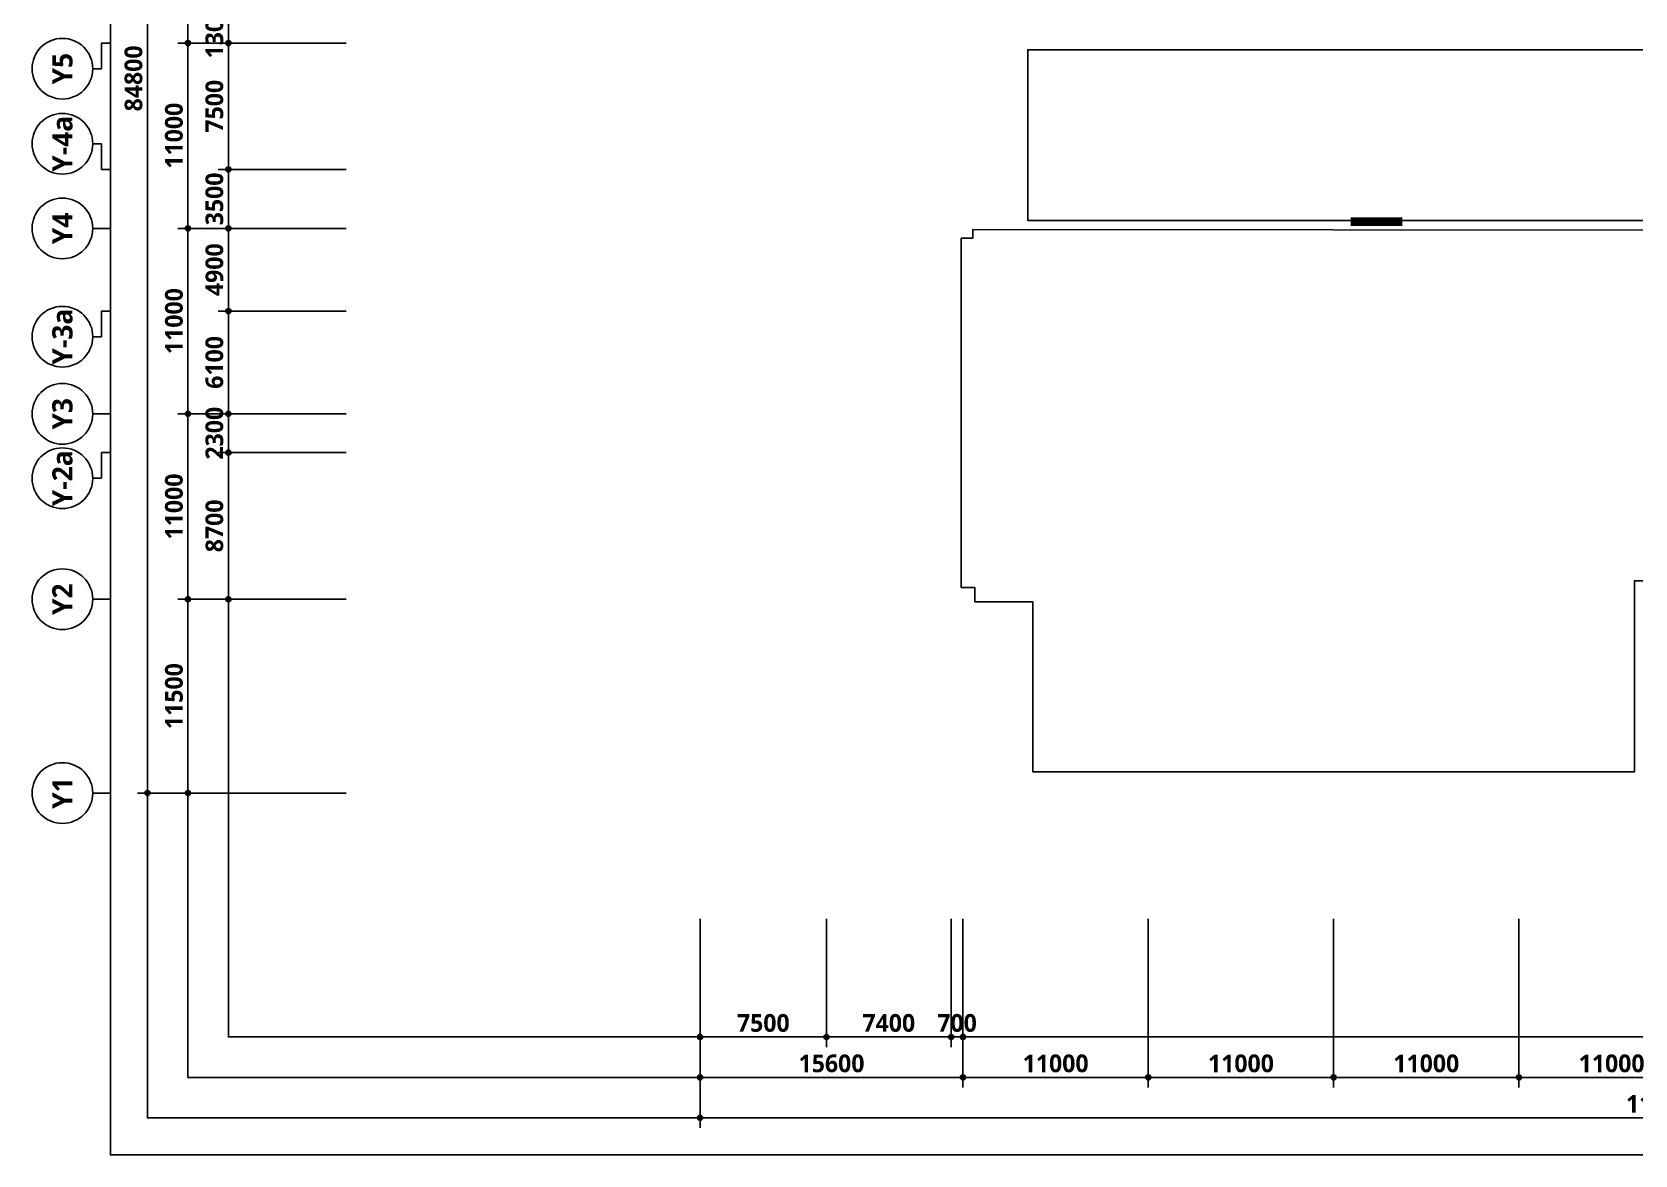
# Model space of a CAD drawing. Header units: millimetres. Extents: x -5354 to 981672, y -957001 to -780013.
# Drawn here: x 11837 to 106971, y -928197 to -861576 of the extents above; entities that cross this region are included whole.
import ezdxf
from ezdxf.enums import TextEntityAlignment as Align

# ---------------------------------------------------------------- set-up
doc = ezdxf.new("R2010")
doc.units = ezdxf.units.MM
doc.header["$LTSCALE"] = 300
doc.header["$MEASUREMENT"] = 0
doc.header["$PDSIZE"] = -10
doc.layers.get('0').update_dxf_attribs({"linetype": 'CONTINUOUS'})
doc.layers.get('Defpoints').update_dxf_attribs({"color": 153, "linetype": 'CONTINUOUS'})
for name, color, linetype in [('A-ANNO-TEXT1', 7, 'CONTINUOUS'), ('A-ST-AXIS-BUB', 7, 'CONTINUOUS'), ('A-ST-AXIS-DIM', 7, 'CONTINUOUS'), ('heb', 40, 'CONTINUOUS'), ('ILDO_Cosinus Joint', 20, 'CONTINUOUS'), ('X-SEC-종$0$A-ST-AXIS-BUB', 7, 'CONTINUOUS')]:
    doc.layers.add(name, color=color, linetype=linetype)
doc.layers.add('Defpoint', color=161, linetype='CONTINUOUS', plot=False)
doc.styles.add('SH_대대리576', font='')
doc.styles.get('SH_대대리576').set_extended_font_data('NanumGothic', bold=True)
doc.dimstyles.new('SHP 600', dxfattribs={"dimscale": 300, "dimtxt": 3.5, "dimasz": 1, "dimexe": 2, "dimexo": 2, "dimgap": 1, "dimtad": 1, "dimdec": 0, "dimzin": 0, "dimdsep": 46, "dimtxsty": 'SH_대대리576', "dimblk": 'DIMDOT', "dimcen": 0.09, "dimclrt": 3, "dimadec": 0, "dimazin": 1, "dimtfac": 1, "dimtdec": 0, "dimtix": 1, "dimtmove": 2, "dimatfit": 0, "dimldrblk": 'DIMDOT', "dimfxl": 1, "dimtolj": 1, "dimtzin": 0, "dimarcsym": 0})

# ---------------------------------------------------------------- blocks, each defined once
blk = doc.blocks.new('DIMDOT')
at = {"color": 0}
blk.add_line((-2, 0), (2, 0), dxfattribs=at)
for radius in [0.5, 0.25]:
    blk.add_circle((0, 0), radius, dxfattribs=at)
blk = doc.blocks.new('*D278')
at = {"layer": 'A-ST-AXIS-DIM', "color": 0, "lineweight": -2, "transparency": 16777216}
for p, q in [((30487, -821926), (18087, -821926)), ((18687, -822226), (18687, -906426)), ((30487, -906726), (18087, -906726))]:
    blk.add_line(p, q, dxfattribs=at)
at = {"layer": 'Defpoints', "color": 0, "transparency": 16777216}
for p in [(31087, -821926), (18687, -906726), (31087, -906726)]:
    blk.add_point(p, dxfattribs=at)
at = {"layer": 'A-ST-AXIS-DIM', "color": 0, "lineweight": -2, "transparency": 16777216, "xscale": 300, "yscale": 300, "zscale": 300}
for p, rotation in [((18687, -821926), 90), ((18687, -906726), 270)]:
    blk.add_blockref('DIMDOT', p, dxfattribs=dict(at, rotation=rotation))
at = {"layer": 'A-ST-AXIS-DIM', "color": 3, "transparency": 16777216, "insert": (17862, -864326), "char_height": 1050, "attachment_point": 5, "rotation": 90, "style": 'SH_대대리576'}
blk.add_mtext('\\A1;84800', dxfattribs=at)
blk = doc.blocks.new('*D277')
at = {"layer": 'A-ST-AXIS-DIM', "color": 0, "lineweight": -2, "transparency": 16777216}
for p, q in [((30487, -895226), (20487, -895226)), ((21087, -895526), (21087, -906426)), ((30487, -906726), (20487, -906726))]:
    blk.add_line(p, q, dxfattribs=at)
at = {"layer": 'Defpoints', "color": 0, "transparency": 16777216}
for p in [(31087, -895226), (21087, -906726), (31087, -906726)]:
    blk.add_point(p, dxfattribs=at)
at = {"layer": 'A-ST-AXIS-DIM', "color": 0, "lineweight": -2, "transparency": 16777216, "xscale": 300, "yscale": 300, "zscale": 300}
for p, rotation in [((21087, -895226), 90), ((21087, -906726), 270)]:
    blk.add_blockref('DIMDOT', p, dxfattribs=dict(at, rotation=rotation))
at = {"layer": 'A-ST-AXIS-DIM', "color": 3, "transparency": 16777216, "insert": (20262, -900976), "char_height": 1050, "attachment_point": 5, "rotation": 90, "style": 'SH_대대리576'}
blk.add_mtext('\\A1;11500', dxfattribs=at)
blk = doc.blocks.new('*D276')
at = {"layer": 'A-ST-AXIS-DIM', "color": 0, "lineweight": -2, "transparency": 16777216}
for p, q in [((30487, -884226), (20487, -884226)), ((21087, -884526), (21087, -894926)), ((30487, -895226), (20487, -895226))]:
    blk.add_line(p, q, dxfattribs=at)
at = {"layer": 'Defpoints', "color": 0, "transparency": 16777216}
for p in [(31087, -884226), (21087, -895226), (31087, -895226)]:
    blk.add_point(p, dxfattribs=at)
at = {"layer": 'A-ST-AXIS-DIM', "color": 0, "lineweight": -2, "transparency": 16777216, "xscale": 300, "yscale": 300, "zscale": 300}
for p, rotation in [((21087, -884226), 90), ((21087, -895226), 270)]:
    blk.add_blockref('DIMDOT', p, dxfattribs=dict(at, rotation=rotation))
at = {"layer": 'A-ST-AXIS-DIM', "color": 3, "transparency": 16777216, "insert": (20262, -889726), "char_height": 1050, "attachment_point": 5, "rotation": 90, "style": 'SH_대대리576'}
blk.add_mtext('\\A1;11000', dxfattribs=at)
blk = doc.blocks.new('*D275')
at = {"layer": 'A-ST-AXIS-DIM', "color": 0, "lineweight": -2, "transparency": 16777216}
for p, q in [((30487, -873226), (20487, -873226)), ((21087, -873526), (21087, -883926)), ((30487, -884226), (20487, -884226))]:
    blk.add_line(p, q, dxfattribs=at)
at = {"layer": 'Defpoints', "color": 0, "transparency": 16777216}
for p in [(31087, -873226), (21087, -884226), (31087, -884226)]:
    blk.add_point(p, dxfattribs=at)
at = {"layer": 'A-ST-AXIS-DIM', "color": 0, "lineweight": -2, "transparency": 16777216, "xscale": 300, "yscale": 300, "zscale": 300}
for p, rotation in [((21087, -873226), 90), ((21087, -884226), 270)]:
    blk.add_blockref('DIMDOT', p, dxfattribs=dict(at, rotation=rotation))
at = {"layer": 'A-ST-AXIS-DIM', "color": 3, "transparency": 16777216, "insert": (20262, -878726), "char_height": 1050, "attachment_point": 5, "rotation": 90, "style": 'SH_대대리576'}
blk.add_mtext('\\A1;11000', dxfattribs=at)
blk = doc.blocks.new('*D274')
at = {"layer": 'A-ST-AXIS-DIM', "color": 0, "lineweight": -2, "transparency": 16777216}
for p, q in [((30487, -862226), (20487, -862226)), ((21087, -862526), (21087, -872926)), ((30487, -873226), (20487, -873226))]:
    blk.add_line(p, q, dxfattribs=at)
at = {"layer": 'Defpoints', "color": 0, "transparency": 16777216}
for p in [(31087, -862226), (21087, -873226), (31087, -873226)]:
    blk.add_point(p, dxfattribs=at)
at = {"layer": 'A-ST-AXIS-DIM', "color": 0, "lineweight": -2, "transparency": 16777216, "xscale": 300, "yscale": 300, "zscale": 300}
for p, rotation in [((21087, -862226), 90), ((21087, -873226), 270)]:
    blk.add_blockref('DIMDOT', p, dxfattribs=dict(at, rotation=rotation))
at = {"layer": 'A-ST-AXIS-DIM', "color": 3, "transparency": 16777216, "insert": (20262, -867726), "char_height": 1050, "attachment_point": 5, "rotation": 90, "style": 'SH_대대리576'}
blk.add_mtext('\\A1;11000', dxfattribs=at)
blk = doc.blocks.new('*D273')
at = {"layer": 'A-ST-AXIS-DIM', "color": 0, "lineweight": -2, "transparency": 16777216}
for p, q in [((30487, -849726), (20487, -849726)), ((21087, -850026), (21087, -861926)), ((30487, -862226), (20487, -862226))]:
    blk.add_line(p, q, dxfattribs=at)
at = {"layer": 'Defpoints', "color": 0, "transparency": 16777216}
for p in [(31087, -849726), (21087, -862226), (31087, -862226)]:
    blk.add_point(p, dxfattribs=at)
at = {"layer": 'A-ST-AXIS-DIM', "color": 0, "lineweight": -2, "transparency": 16777216, "xscale": 300, "yscale": 300, "zscale": 300}
for p, rotation in [((21087, -849726), 90), ((21087, -862226), 270)]:
    blk.add_blockref('DIMDOT', p, dxfattribs=dict(at, rotation=rotation))
at = {"layer": 'A-ST-AXIS-DIM', "color": 3, "transparency": 16777216, "insert": (20262, -855976), "char_height": 1050, "attachment_point": 5, "rotation": 90, "style": 'SH_대대리576'}
blk.add_mtext('\\A1;12500', dxfattribs=at)
blk = doc.blocks.new('A-ST-AXIS-BUB-1')
at = {"layer": 'A-ST-AXIS-BUB'}
blk.add_line((0, 350), (0, 0), dxfattribs=at)
blk.add_circle((0, 950), 600, dxfattribs=at)
blk = doc.blocks.new('*D264')
at = {"layer": 'A-ST-AXIS-DIM', "color": 0, "lineweight": -2, "transparency": 16777216}
for p, q in [((51487, -914197), (51487, -924197)), ((67087, -914197), (67087, -924197)), ((51787, -923597), (66787, -923597))]:
    blk.add_line(p, q, dxfattribs=at)
at = {"layer": 'Defpoints', "color": 0, "transparency": 16777216}
for p in [(51487, -913597), (67087, -913597), (67087, -923597)]:
    blk.add_point(p, dxfattribs=at)
at = {"layer": 'A-ST-AXIS-DIM', "color": 0, "lineweight": -2, "transparency": 16777216, "xscale": 300, "yscale": 300, "zscale": 300, "rotation": 180}
blk.add_blockref('DIMDOT', (51487, -923597), dxfattribs=at)
at = {"layer": 'A-ST-AXIS-DIM', "color": 0, "lineweight": -2, "transparency": 16777216, "xscale": 300, "yscale": 300, "zscale": 300}
blk.add_blockref('DIMDOT', (67087, -923597), dxfattribs=at)
at = {"layer": 'A-ST-AXIS-DIM', "color": 3, "transparency": 16777216, "insert": (59287, -922772), "char_height": 1050, "attachment_point": 5, "style": 'SH_대대리576'}
blk.add_mtext('\\A1;15600', dxfattribs=at)
blk = doc.blocks.new('*D263')
at = {"layer": 'A-ST-AXIS-DIM', "color": 0, "lineweight": -2, "transparency": 16777216}
for p, q in [((67087, -914197), (67087, -924197)), ((78087, -914197), (78087, -924197)), ((67387, -923597), (77787, -923597))]:
    blk.add_line(p, q, dxfattribs=at)
at = {"layer": 'Defpoints', "color": 0, "transparency": 16777216}
for p in [(67087, -913597), (78087, -913597), (78087, -923597)]:
    blk.add_point(p, dxfattribs=at)
at = {"layer": 'A-ST-AXIS-DIM', "color": 0, "lineweight": -2, "transparency": 16777216, "xscale": 300, "yscale": 300, "zscale": 300, "rotation": 180}
blk.add_blockref('DIMDOT', (67087, -923597), dxfattribs=at)
at = {"layer": 'A-ST-AXIS-DIM', "color": 0, "lineweight": -2, "transparency": 16777216, "xscale": 300, "yscale": 300, "zscale": 300}
blk.add_blockref('DIMDOT', (78087, -923597), dxfattribs=at)
at = {"layer": 'A-ST-AXIS-DIM', "color": 3, "transparency": 16777216, "insert": (72587, -922772), "char_height": 1050, "attachment_point": 5, "style": 'SH_대대리576'}
blk.add_mtext('\\A1;11000', dxfattribs=at)
blk = doc.blocks.new('*D262')
at = {"layer": 'A-ST-AXIS-DIM', "color": 0, "lineweight": -2, "transparency": 16777216}
for p, q in [((78087, -914197), (78087, -924197)), ((89087, -914197), (89087, -924197)), ((78387, -923597), (88787, -923597))]:
    blk.add_line(p, q, dxfattribs=at)
at = {"layer": 'Defpoints', "color": 0, "transparency": 16777216}
for p in [(78087, -913597), (89087, -913597), (89087, -923597)]:
    blk.add_point(p, dxfattribs=at)
at = {"layer": 'A-ST-AXIS-DIM', "color": 0, "lineweight": -2, "transparency": 16777216, "xscale": 300, "yscale": 300, "zscale": 300, "rotation": 180}
blk.add_blockref('DIMDOT', (78087, -923597), dxfattribs=at)
at = {"layer": 'A-ST-AXIS-DIM', "color": 0, "lineweight": -2, "transparency": 16777216, "xscale": 300, "yscale": 300, "zscale": 300}
blk.add_blockref('DIMDOT', (89087, -923597), dxfattribs=at)
at = {"layer": 'A-ST-AXIS-DIM', "color": 3, "transparency": 16777216, "insert": (83587, -922772), "char_height": 1050, "attachment_point": 5, "style": 'SH_대대리576'}
blk.add_mtext('\\A1;11000', dxfattribs=at)
blk = doc.blocks.new('*D261')
at = {"layer": 'A-ST-AXIS-DIM', "color": 0, "lineweight": -2, "transparency": 16777216}
for p, q in [((89087, -914197), (89087, -924197)), ((100087, -914197), (100087, -924197)), ((89387, -923597), (99787, -923597))]:
    blk.add_line(p, q, dxfattribs=at)
at = {"layer": 'Defpoints', "color": 0, "transparency": 16777216}
for p in [(89087, -913597), (100087, -913597), (100087, -923597)]:
    blk.add_point(p, dxfattribs=at)
at = {"layer": 'A-ST-AXIS-DIM', "color": 0, "lineweight": -2, "transparency": 16777216, "xscale": 300, "yscale": 300, "zscale": 300, "rotation": 180}
blk.add_blockref('DIMDOT', (89087, -923597), dxfattribs=at)
at = {"layer": 'A-ST-AXIS-DIM', "color": 0, "lineweight": -2, "transparency": 16777216, "xscale": 300, "yscale": 300, "zscale": 300}
blk.add_blockref('DIMDOT', (100087, -923597), dxfattribs=at)
at = {"layer": 'A-ST-AXIS-DIM', "color": 3, "transparency": 16777216, "insert": (94587, -922772), "char_height": 1050, "attachment_point": 5, "style": 'SH_대대리576'}
blk.add_mtext('\\A1;11000', dxfattribs=at)
blk = doc.blocks.new('*D373')
at = {"layer": 'A-ST-AXIS-DIM', "color": 0, "lineweight": -2, "transparency": 16777216}
for p, q in [((100087, -914197), (100087, -924197)), ((111087, -914197), (111087, -924197)), ((100387, -923597), (110787, -923597))]:
    blk.add_line(p, q, dxfattribs=at)
at = {"layer": 'Defpoints', "color": 0, "transparency": 16777216}
for p in [(100087, -913597), (111087, -913597), (111087, -923597)]:
    blk.add_point(p, dxfattribs=at)
at = {"layer": 'A-ST-AXIS-DIM', "color": 0, "lineweight": -2, "transparency": 16777216, "xscale": 300, "yscale": 300, "zscale": 300, "rotation": 180}
blk.add_blockref('DIMDOT', (100087, -923597), dxfattribs=at)
at = {"layer": 'A-ST-AXIS-DIM', "color": 0, "lineweight": -2, "transparency": 16777216, "xscale": 300, "yscale": 300, "zscale": 300}
blk.add_blockref('DIMDOT', (111087, -923597), dxfattribs=at)
at = {"layer": 'A-ST-AXIS-DIM', "color": 3, "transparency": 16777216, "insert": (105587, -922772), "char_height": 1050, "attachment_point": 5, "style": 'SH_대대리576'}
blk.add_mtext('\\A1;11000', dxfattribs=at)
blk = doc.blocks.new('*D365')
at = {"layer": 'A-ST-AXIS-DIM', "color": 0, "lineweight": -2, "transparency": 16777216}
for p, q in [((51487, -914197), (51487, -926597)), ((166087, -914197), (166087, -926597)), ((51787, -925997), (165787, -925997))]:
    blk.add_line(p, q, dxfattribs=at)
at = {"layer": 'Defpoints', "color": 0, "transparency": 16777216}
for p in [(51487, -913597), (166087, -913597), (166087, -925997)]:
    blk.add_point(p, dxfattribs=at)
at = {"layer": 'A-ST-AXIS-DIM', "color": 0, "lineweight": -2, "transparency": 16777216, "xscale": 300, "yscale": 300, "zscale": 300, "rotation": 180}
blk.add_blockref('DIMDOT', (51487, -925997), dxfattribs=at)
at = {"layer": 'A-ST-AXIS-DIM', "color": 0, "lineweight": -2, "transparency": 16777216, "xscale": 300, "yscale": 300, "zscale": 300}
blk.add_blockref('DIMDOT', (166087, -925997), dxfattribs=at)
at = {"layer": 'A-ST-AXIS-DIM', "color": 3, "transparency": 16777216, "insert": (108787, -925172), "char_height": 1050, "attachment_point": 5, "style": 'SH_대대리576'}
blk.add_mtext('\\A1;114600', dxfattribs=at)
blk = doc.blocks.new('A-ST-AXIS-BUB-2')
at = {"layer": 'X-SEC-종$0$A-ST-AXIS-BUB'}
blk.add_line((1800, 1050, -103000), (1800, 525, -103000), dxfattribs=at)
at = {"layer": 'X-SEC-종$0$A-ST-AXIS-BUB', "elevation": -103000}
blk.add_lwpolyline([(3323, 0), (3323, 525), (1800, 525)], dxfattribs=at)
at = {"layer": 'X-SEC-종$0$A-ST-AXIS-BUB'}
blk.add_circle((1800, 2850, -103000), 1800, dxfattribs=at)
blk = doc.blocks.new('*D286')
at = {"layer": 'A-ST-AXIS-DIM', "color": 0, "lineweight": -2, "transparency": 16777216}
for p, q in [((23487, -883926), (23487, -883626)), ((30487, -884226), (22887, -884226)), ((23487, -886526), (23487, -884226)), ((30487, -886526), (22887, -886526)), ((23487, -886826), (23487, -887126))]:
    blk.add_line(p, q, dxfattribs=at)
at = {"layer": 'Defpoints', "color": 0, "transparency": 16777216}
for p in [(23487, -884226), (31087, -884226), (31087, -886526)]:
    blk.add_point(p, dxfattribs=at)
at = {"layer": 'A-ST-AXIS-DIM', "color": 0, "lineweight": -2, "transparency": 16777216, "xscale": 300, "yscale": 300, "zscale": 300}
for p, rotation in [((23487, -884226), 270), ((23487, -886526), 90)]:
    blk.add_blockref('DIMDOT', p, dxfattribs=dict(at, rotation=rotation))
at = {"layer": 'A-ST-AXIS-DIM', "color": 3, "transparency": 16777216, "insert": (22662, -885376), "char_height": 1050, "attachment_point": 5, "rotation": 90, "style": 'SH_대대리576'}
blk.add_mtext('\\A1;2300', dxfattribs=at)
blk = doc.blocks.new('*D285')
at = {"layer": 'A-ST-AXIS-DIM', "color": 0, "lineweight": -2, "transparency": 16777216}
for p, q in [((30487, -886526), (22887, -886526)), ((23487, -886826), (23487, -894926)), ((30487, -895226), (22887, -895226))]:
    blk.add_line(p, q, dxfattribs=at)
at = {"layer": 'Defpoints', "color": 0, "transparency": 16777216}
for p in [(31087, -886526), (23487, -895226), (31087, -895226)]:
    blk.add_point(p, dxfattribs=at)
at = {"layer": 'A-ST-AXIS-DIM', "color": 0, "lineweight": -2, "transparency": 16777216, "xscale": 300, "yscale": 300, "zscale": 300}
for p, rotation in [((23487, -886526), 90), ((23487, -895226), 270)]:
    blk.add_blockref('DIMDOT', p, dxfattribs=dict(at, rotation=rotation))
at = {"layer": 'A-ST-AXIS-DIM', "color": 3, "transparency": 16777216, "insert": (22662, -890876), "char_height": 1050, "attachment_point": 5, "rotation": 90, "style": 'SH_대대리576'}
blk.add_mtext('\\A1;8700', dxfattribs=at)
blk = doc.blocks.new('*D284')
at = {"layer": 'A-ST-AXIS-DIM', "color": 0, "lineweight": -2, "transparency": 16777216}
for p, q in [((30487, -878126), (22887, -878126)), ((23487, -878426), (23487, -883926)), ((30487, -884226), (22887, -884226))]:
    blk.add_line(p, q, dxfattribs=at)
at = {"layer": 'Defpoints', "color": 0, "transparency": 16777216}
for p in [(31087, -878126), (23487, -884226), (31087, -884226)]:
    blk.add_point(p, dxfattribs=at)
at = {"layer": 'A-ST-AXIS-DIM', "color": 0, "lineweight": -2, "transparency": 16777216, "xscale": 300, "yscale": 300, "zscale": 300}
for p, rotation in [((23487, -878126), 90), ((23487, -884226), 270)]:
    blk.add_blockref('DIMDOT', p, dxfattribs=dict(at, rotation=rotation))
at = {"layer": 'A-ST-AXIS-DIM', "color": 3, "transparency": 16777216, "insert": (22662, -881176), "char_height": 1050, "attachment_point": 5, "rotation": 90, "style": 'SH_대대리576'}
blk.add_mtext('\\A1;6100', dxfattribs=at)
blk = doc.blocks.new('*D328')
at = {"layer": 'A-ST-AXIS-DIM', "color": 0, "lineweight": -2, "transparency": 16777216}
for p, q in [((30487, -873226), (22887, -873226)), ((23487, -877826), (23487, -873526)), ((30487, -878126), (22887, -878126))]:
    blk.add_line(p, q, dxfattribs=at)
at = {"layer": 'Defpoints', "color": 0, "transparency": 16777216}
for p in [(23487, -873226), (31087, -873226), (31087, -878126)]:
    blk.add_point(p, dxfattribs=at)
at = {"layer": 'A-ST-AXIS-DIM', "color": 0, "lineweight": -2, "transparency": 16777216, "xscale": 300, "yscale": 300, "zscale": 300}
for p, rotation in [((23487, -873226), 90), ((23487, -878126), 270)]:
    blk.add_blockref('DIMDOT', p, dxfattribs=dict(at, rotation=rotation))
at = {"layer": 'A-ST-AXIS-DIM', "color": 3, "transparency": 16777216, "insert": (22662, -875676), "char_height": 1050, "attachment_point": 5, "rotation": 90, "style": 'SH_대대리576'}
blk.add_mtext('\\A1;4900', dxfattribs=at)
blk = doc.blocks.new('*D327')
at = {"layer": 'A-ST-AXIS-DIM', "color": 0, "lineweight": -2, "transparency": 16777216}
for p, q in [((23487, -869426), (23487, -869126)), ((30487, -869726), (22887, -869726)), ((23487, -869726), (23487, -873226)), ((30487, -873226), (22887, -873226)), ((23487, -873526), (23487, -873826))]:
    blk.add_line(p, q, dxfattribs=at)
at = {"layer": 'Defpoints', "color": 0, "transparency": 16777216}
for p in [(31087, -869726), (23487, -873226), (31087, -873226)]:
    blk.add_point(p, dxfattribs=at)
at = {"layer": 'A-ST-AXIS-DIM', "color": 0, "lineweight": -2, "transparency": 16777216, "xscale": 300, "yscale": 300, "zscale": 300}
for p, rotation in [((23487, -869726), 270), ((23487, -873226), 90)]:
    blk.add_blockref('DIMDOT', p, dxfattribs=dict(at, rotation=rotation))
at = {"layer": 'A-ST-AXIS-DIM', "color": 3, "transparency": 16777216, "insert": (22662, -871476), "char_height": 1050, "attachment_point": 5, "rotation": 90, "style": 'SH_대대리576'}
blk.add_mtext('\\A1;3500', dxfattribs=at)
blk = doc.blocks.new('*D326')
at = {"layer": 'A-ST-AXIS-DIM', "color": 0, "lineweight": -2, "transparency": 16777216}
for p, q in [((30487, -862226), (22887, -862226)), ((23487, -869426), (23487, -862526)), ((30487, -869726), (22887, -869726))]:
    blk.add_line(p, q, dxfattribs=at)
at = {"layer": 'Defpoints', "color": 0, "transparency": 16777216}
for p in [(23487, -862226), (31087, -862226), (31087, -869726)]:
    blk.add_point(p, dxfattribs=at)
at = {"layer": 'A-ST-AXIS-DIM', "color": 0, "lineweight": -2, "transparency": 16777216, "xscale": 300, "yscale": 300, "zscale": 300}
for p, rotation in [((23487, -862226), 90), ((23487, -869726), 270)]:
    blk.add_blockref('DIMDOT', p, dxfattribs=dict(at, rotation=rotation))
at = {"layer": 'A-ST-AXIS-DIM', "color": 3, "transparency": 16777216, "insert": (22662, -865976), "char_height": 1050, "attachment_point": 5, "rotation": 90, "style": 'SH_대대리576'}
blk.add_mtext('\\A1;7500', dxfattribs=at)
blk = doc.blocks.new('*D325')
at = {"layer": 'A-ST-AXIS-DIM', "color": 0, "lineweight": -2, "transparency": 16777216}
for p, q in [((30487, -860926), (22887, -860926)), ((23487, -860626), (23487, -860326)), ((23487, -860926), (23487, -862226)), ((30487, -862226), (22887, -862226)), ((23487, -862526), (23487, -862826))]:
    blk.add_line(p, q, dxfattribs=at)
at = {"layer": 'Defpoints', "color": 0, "transparency": 16777216}
for p in [(31087, -860926), (23487, -862226), (31087, -862226)]:
    blk.add_point(p, dxfattribs=at)
at = {"layer": 'A-ST-AXIS-DIM', "color": 0, "lineweight": -2, "transparency": 16777216, "xscale": 300, "yscale": 300, "zscale": 300}
for p, rotation in [((23487, -860926), 270), ((23487, -862226), 90)]:
    blk.add_blockref('DIMDOT', p, dxfattribs=dict(at, rotation=rotation))
at = {"layer": 'A-ST-AXIS-DIM', "color": 3, "transparency": 16777216, "insert": (22662, -861576), "char_height": 1050, "attachment_point": 5, "rotation": 90, "style": 'SH_대대리576'}
blk.add_mtext('\\A1;1300', dxfattribs=at)
blk = doc.blocks.new('*D305')
at = {"layer": 'A-ST-AXIS-DIM', "color": 0, "lineweight": -2, "transparency": 16777216}
for p, q in [((51487, -914197), (51487, -921797)), ((58987, -914197), (58987, -921797)), ((51787, -921197), (58687, -921197))]:
    blk.add_line(p, q, dxfattribs=at)
at = {"layer": 'Defpoints', "color": 0, "transparency": 16777216}
for p in [(51487, -913597), (58987, -913597), (58987, -921197)]:
    blk.add_point(p, dxfattribs=at)
at = {"layer": 'A-ST-AXIS-DIM', "color": 0, "lineweight": -2, "transparency": 16777216, "xscale": 300, "yscale": 300, "zscale": 300, "rotation": 180}
blk.add_blockref('DIMDOT', (51487, -921197), dxfattribs=at)
at = {"layer": 'A-ST-AXIS-DIM', "color": 0, "lineweight": -2, "transparency": 16777216, "xscale": 300, "yscale": 300, "zscale": 300}
blk.add_blockref('DIMDOT', (58987, -921197), dxfattribs=at)
at = {"layer": 'A-ST-AXIS-DIM', "color": 3, "transparency": 16777216, "insert": (55237, -920372), "char_height": 1050, "attachment_point": 5, "style": 'SH_대대리576'}
blk.add_mtext('\\A1;7500', dxfattribs=at)
blk = doc.blocks.new('*D304')
at = {"layer": 'A-ST-AXIS-DIM', "color": 0, "lineweight": -2, "transparency": 16777216}
for p, q in [((58987, -914197), (58987, -921797)), ((66387, -914197), (66387, -921797)), ((66087, -921197), (59287, -921197))]:
    blk.add_line(p, q, dxfattribs=at)
at = {"layer": 'Defpoints', "color": 0, "transparency": 16777216}
for p in [(58987, -913597), (66387, -913597), (58987, -921197)]:
    blk.add_point(p, dxfattribs=at)
at = {"layer": 'A-ST-AXIS-DIM', "color": 0, "lineweight": -2, "transparency": 16777216, "xscale": 300, "yscale": 300, "zscale": 300, "rotation": 180}
blk.add_blockref('DIMDOT', (58987, -921197), dxfattribs=at)
at = {"layer": 'A-ST-AXIS-DIM', "color": 0, "lineweight": -2, "transparency": 16777216, "xscale": 300, "yscale": 300, "zscale": 300}
blk.add_blockref('DIMDOT', (66387, -921197), dxfattribs=at)
at = {"layer": 'A-ST-AXIS-DIM', "color": 3, "transparency": 16777216, "insert": (62687, -920372), "char_height": 1050, "attachment_point": 5, "style": 'SH_대대리576'}
blk.add_mtext('\\A1;7400', dxfattribs=at)
blk = doc.blocks.new('*D303')
at = {"layer": 'A-ST-AXIS-DIM', "color": 0, "lineweight": -2, "transparency": 16777216}
for p, q in [((66387, -914197), (66387, -921797)), ((67087, -914197), (67087, -921797)), ((66087, -921197), (65787, -921197)), ((66387, -921197), (67087, -921197)), ((67387, -921197), (67687, -921197))]:
    blk.add_line(p, q, dxfattribs=at)
at = {"layer": 'Defpoints', "color": 0, "transparency": 16777216}
for p in [(66387, -913597), (67087, -913597), (67087, -921197)]:
    blk.add_point(p, dxfattribs=at)
at = {"layer": 'A-ST-AXIS-DIM', "color": 0, "lineweight": -2, "transparency": 16777216, "xscale": 300, "yscale": 300, "zscale": 300}
blk.add_blockref('DIMDOT', (66387, -921197), dxfattribs=at)
at = {"layer": 'A-ST-AXIS-DIM', "color": 0, "lineweight": -2, "transparency": 16777216, "xscale": 300, "yscale": 300, "zscale": 300, "rotation": 180}
blk.add_blockref('DIMDOT', (67087, -921197), dxfattribs=at)
at = {"layer": 'A-ST-AXIS-DIM', "color": 3, "transparency": 16777216, "insert": (66737, -920372), "char_height": 1050, "attachment_point": 5, "style": 'SH_대대리576'}
blk.add_mtext('\\A1;700', dxfattribs=at)

msp = doc.modelspace()

# ---------------------------------------------------------------- linework, layer by layer
at = {"layer": 'Defpoint'}
for points in [[(187687.2, -928197.4), (16487.2, -928197.4), (16487.2, -799625.9), (187687.2, -799625.9)], [(185487.2, -925997.4), (18687.2, -925997.4), (18687.2, -801825.9), (185487.2, -801825.9)], [(183087.2, -923597.4), (21087.2, -923597.4), (21087.2, -804225.9), (183087.2, -804225.9)], [(180687.2, -921197.4), (23487.2, -921197.4), (23487.2, -806625.9), (180687.2, -806625.9)]]:
    msp.add_lwpolyline(points, close=True, dxfattribs=at)
at = {"layer": 'heb', "elevation": 103000}
for points in [[(161337.2, -872746.9), (70937.2, -872746.9), (70937.2, -862625.9), (161337.2, -862625.9)], [(66987.2, -873804.9), (66987.2, -894525.9), (67787.2, -894525.9), (67787.2, -895375.9), (71237.2, -895375.9), (71237.2, -905475.9), (106937.2, -905475.9), (106937.2, -894125.9), (110774.7, -894125.9), (110774.7, -873854.9), (110458.2, -873854.9), (110458.2, -873321.9), (67666.2, -873296.9), (67666.2, -873804.9)]]:
    msp.add_lwpolyline(points, close=True, dxfattribs=at)
at = {"layer": 'ILDO_Cosinus Joint', "const_width": 500}
msp.add_lwpolyline([(90107.2, -872825.9), (93167.2, -872825.9)], dxfattribs=at)

# ---------------------------------------------------------------- block references
at = {"layer": 'A-ST-AXIS-BUB'}
for p, rotation in [((16487.2, -865548.8), 90.00000000000001), ((16487.2, -881448.8), 90), ((16487.2, -889848.8), 90)]:
    msp.add_blockref('A-ST-AXIS-BUB-2', p, dxfattribs=dict(at, rotation=rotation))
at = {"layer": 'A-ST-AXIS-BUB', "xscale": -1, "rotation": 89.99999999999993}
msp.add_blockref('A-ST-AXIS-BUB-2', (16487.2, -866403), dxfattribs=at)
at = {"layer": 'A-ST-AXIS-BUB', "xscale": 3, "yscale": 3, "zscale": 3, "rotation": 90}
for p in [(16487.2, -873225.9), (16487.2, -884225.9), (16487.2, -895225.9), (16487.2, -906725.9)]:
    msp.add_blockref('A-ST-AXIS-BUB-1', p, dxfattribs=at)

# ---------------------------------------------------------------- texts
at = {"layer": 'A-ANNO-TEXT1', "style": 'SH_대대리576'}
for s, p in [('Y5', (13637.2, -863748.8)), ('Y-4a', (13637.2, -868203)), ('Y4', (13637.2, -873225.9)), ('Y-3a', (13637.2, -879648.8)), ('Y3', (13637.2, -884225.9)), ('Y-2a', (13637.2, -888048.8)), ('Y2', (13637.2, -895225.9)), ('Y1', (13637.2, -906725.9))]:
    msp.add_text(s, height=1200, rotation=90, dxfattribs=at).set_placement(p, align=Align.MIDDLE_CENTER)

# ---------------------------------------------------------------- dimensions: what is measured, and where the dimension line sits
at = {"layer": 'A-ST-AXIS-DIM'}
for base, p1, p2, angle, picture, middle in [((18687.2, -906725.9), (31087.2, -821925.9), (31087.2, -906725.9), 90, '*D278', (17862.2, -864325.9)), ((21087.2, -862225.9), (31087.2, -849725.9), (31087.2, -862225.9), 90, '*D273', (20262.2, -855975.9)), ((23487.2, -862225.9), (31087.2, -860925.9), (31087.2, -862225.9), 90, '*D325', (22662.2, -861575.9)), ((21087.2, -873225.9), (31087.2, -862225.9), (31087.2, -873225.9), 90, '*D274', (20262.2, -867725.9)), ((23487.2, -862225.9), (31087.2, -869725.9), (31087.2, -862225.9), 270, '*D326', (22662.2, -865975.9)), ((23487.2, -873225.9), (31087.2, -869725.9), (31087.2, -873225.9), 90, '*D327', (22662.2, -871475.9)), ((21087.2, -884225.9), (31087.2, -873225.9), (31087.2, -884225.9), 90, '*D275', (20262.2, -878725.9)), ((23487.2, -873225.9), (31087.2, -878125.9), (31087.2, -873225.9), 270, '*D328', (22662.2, -875675.9)), ((23487.2, -884225.9), (31087.2, -878125.9), (31087.2, -884225.9), 90, '*D284', (22662.2, -881175.9)), ((21087.2, -895225.9), (31087.2, -884225.9), (31087.2, -895225.9), 90, '*D276', (20262.2, -889725.9)), ((23487.2, -884225.9), (31087.2, -886525.9), (31087.2, -884225.9), 270, '*D286', (22662.2, -885375.9)), ((23487.2, -895225.9), (31087.2, -886525.9), (31087.2, -895225.9), 90, '*D285', (22662.2, -890875.9)), ((21087.2, -906725.9), (31087.2, -895225.9), (31087.2, -906725.9), 90, '*D277', (20262.2, -900975.9)), ((67087.2, -923597.4), (51487.2, -913597.4), (67087.2, -913597.4), 180, '*D264', (59287.2, -922772.4)), ((166087.2, -925997.4), (51487.2, -913597.4), (166087.2, -913597.4), 180, '*D365', (108787.2, -925172.4)), ((58987.2, -921197.4), (66387.2, -913597.4), (58987.2, -913597.4), 180, '*D304', (62687.2, -920372.4)), ((78087.2, -923597.4), (67087.2, -913597.4), (78087.2, -913597.4), 180, '*D263', (72587.2, -922772.4)), ((89087.2, -923597.4), (78087.2, -913597.4), (89087.2, -913597.4), 180, '*D262', (83587.2, -922772.4)), ((100087.2, -923597.4), (89087.2, -913597.4), (100087.2, -913597.4), 180, '*D261', (94587.2, -922772.4)), ((111087.2, -923597.4), (100087.2, -913597.4), (111087.2, -913597.4), 180, '*D373', (105587.2, -922772.4))]:
    dim = msp.add_linear_dim(base=base, p1=p1, p2=p2, angle=angle, dimstyle='SHP 600', dxfattribs=at)
    dim.commit()
    dim.dimension.update_dxf_attribs({"geometry": picture, "text_midpoint": middle})
for base, p1, p2, picture, middle in [((58987.2, -921197.4), (51487.2, -913597.4), (58987.2, -913597.4), '*D305', (55237.2, -920372.4)), ((67087.2, -921197.4), (66387.2, -913597.4), (67087.2, -913597.4), '*D303', (66737.2, -920372.4))]:
    dim = msp.add_linear_dim(base=base, p1=p1, p2=p2, dimstyle='SHP 600', dxfattribs=at)
    dim.commit()
    dim.dimension.update_dxf_attribs({"geometry": picture, "text_midpoint": middle})

doc.saveas('drawing.dxf')
